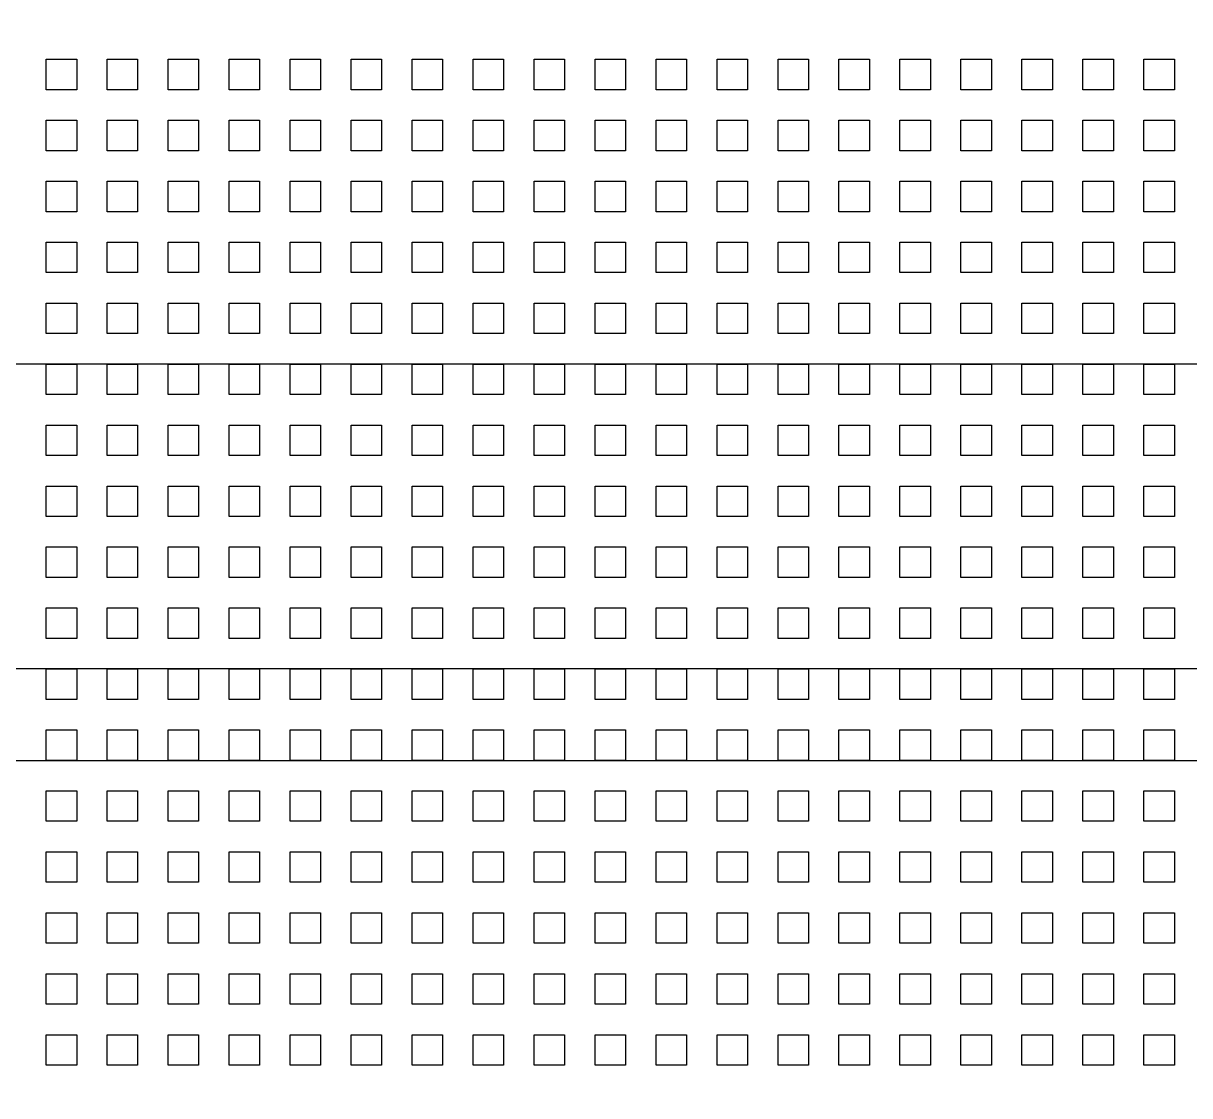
# Model space of a CAD drawing. Header units: millimetres. Extents: x 427 to 2444, y 137 to 817.
# Drawn here: x 1149.32658 to 1149.36483, y 301.52387 to 301.55905 of the extents above; entities that cross this region are included whole.
import ezdxf

# ---------------------------------------------------------------- set-up
doc = ezdxf.new("R2010")
doc.units = ezdxf.units.MM
for name, color, linetype in [('L10', 2, 'Continuous'), ('L223', 133, 'Continuous'), ('L241', 200, 'Continuous'), ('L31', 1, 'Continuous'), ('L70', 190, 'Continuous'), ('L72', 70, 'Continuous'), ('L73', 110, 'Continuous'), ('L74', 230, 'Continuous'), ('L75', 30, 'Continuous'), ('L76', 131, 'Continuous'), ('L98', 150, 'Continuous')]:
    doc.layers.add(name, color=color, linetype=linetype)

# ---------------------------------------------------------------- blocks, each defined once
blk = doc.blocks.new('HX8394_F_PAD')
at = {"layer": 'L10'}
for points in [[(-13.756002, 0.318498), (-13.756002, 0.396502), (-13.655998, 0.396502), (-13.655998, 0.318498), (-13.756002, 0.318498)], [(-13.756001, 0.231499), (-13.756001, 0.331501), (-13.655999, 0.331501), (-13.655999, 0.231499), (-13.756001, 0.231499)]]:
    blk.add_lwpolyline(points, close=True, dxfattribs=at)
at = {"layer": 'L241'}
for points in [[(-13.756, 0.3185), (-13.756, 0.3965), (-13.656, 0.3965), (-13.656, 0.3185), (-13.756, 0.3185)], [(-13.756, 0.2315), (-13.756, 0.3315), (-13.656, 0.3315), (-13.656, 0.2315), (-13.756, 0.2315)]]:
    blk.add_lwpolyline(points, close=True, dxfattribs=at)
at = {"layer": 'L70'}
for points in [[(-13.756, 0.3185), (-13.756, 0.3965), (-13.656, 0.3965), (-13.656, 0.3185), (-13.756, 0.3185)], [(-13.756, 0.2315), (-13.756, 0.3315), (-13.656, 0.3315), (-13.656, 0.2315), (-13.756, 0.2315)]]:
    blk.add_lwpolyline(points, close=True, dxfattribs=at)
at = {"layer": 'L72'}
for points in [[(-13.756, 0.3185), (-13.756, 0.3965), (-13.656, 0.3965), (-13.656, 0.3185), (-13.756, 0.3185)], [(-13.756, 0.2315), (-13.756, 0.3315), (-13.656, 0.3315), (-13.656, 0.2315), (-13.756, 0.2315)]]:
    blk.add_lwpolyline(points, close=True, dxfattribs=at)
at = {"layer": 'L73'}
for points in [[(-13.756, 0.3185), (-13.756, 0.3965), (-13.656, 0.3965), (-13.656, 0.3185), (-13.756, 0.3185)], [(-13.756, 0.2315), (-13.756, 0.3315), (-13.656, 0.3315), (-13.656, 0.2315), (-13.756, 0.2315)]]:
    blk.add_lwpolyline(points, close=True, dxfattribs=at)
at = {"layer": 'L74'}
for points in [[(-13.756, 0.3185), (-13.756, 0.3965), (-13.656, 0.3965), (-13.656, 0.3185), (-13.756, 0.3185)], [(-13.756, 0.2315), (-13.756, 0.3315), (-13.656, 0.3315), (-13.656, 0.2315), (-13.756, 0.2315)]]:
    blk.add_lwpolyline(points, close=True, dxfattribs=at)
at = {"layer": 'L75'}
for points in [[(-13.756, 0.3185), (-13.756, 0.3965), (-13.656, 0.3965), (-13.656, 0.3185), (-13.756, 0.3185)], [(-13.756, 0.2315), (-13.756, 0.3315), (-13.656, 0.3315), (-13.656, 0.2315), (-13.756, 0.2315)]]:
    blk.add_lwpolyline(points, close=True, dxfattribs=at)
at = {"layer": 'L76'}
for points in [[(-13.756, 0.3185), (-13.756, 0.3965), (-13.656, 0.3965), (-13.656, 0.3185), (-13.756, 0.3185)], [(-13.756, 0.2315), (-13.756, 0.3315), (-13.656, 0.3315), (-13.656, 0.2315), (-13.756, 0.2315)]]:
    blk.add_lwpolyline(points, close=True, dxfattribs=at)
at = {"layer": 'L98'}
for points in [[(-13.756001, 0.318499), (-13.756001, 0.396501), (-13.655999, 0.396501), (-13.655999, 0.318499), (-13.756001, 0.318499)], [(-13.756001, 0.231499), (-13.756001, 0.331501), (-13.655999, 0.331501), (-13.655999, 0.231499), (-13.756001, 0.231499)]]:
    blk.add_lwpolyline(points, close=True, dxfattribs=at)
blk = doc.blocks.new('ALK2_930UM')
at = {"layer": 'L223'}
blk.add_lwpolyline([(-0.04, -0.04), (-0.04, 0.04), (0.04, 0.04), (0.04, -0.04), (-0.04, -0.04)], close=True, dxfattribs=at)
at = {"layer": 'L241'}
blk.add_lwpolyline([(-0.04, -0.04), (-0.04, 0.04), (0.04, 0.04), (0.04, -0.04), (-0.04, -0.04)], close=True, dxfattribs=at)
blk = doc.blocks.new('ILI9881C_AA_NTBUMP_PM_875UM')
blk.add_blockref('ALK2_930UM', (-13.706, 0.2855))
blk = doc.blocks.new('JD9365Z_PAD_20170829_Y880')
at = {"layer": 'L241'}
blk.add_lwpolyline([(-13.746, 0.249), (-13.746, 0.329), (-13.666, 0.329), (-13.666, 0.249), (-13.746, 0.249)], close=True, dxfattribs=at)
blk = doc.blocks.new('AL_MARK_AUO')
at = {"layer": 'L31'}
for points in [[(0.0245, 0.109), (0.0245, 0.11), (0.0255, 0.11), (0.0255, 0.109), (0.0245, 0.109)], [(0.0265, 0.109), (0.0265, 0.11), (0.0275, 0.11), (0.0275, 0.109), (0.0265, 0.109)], [(0.0285, 0.109), (0.0285, 0.11), (0.0295, 0.11), (0.0295, 0.109), (0.0285, 0.109)], [(0.0305, 0.109), (0.0305, 0.11), (0.0315, 0.11), (0.0315, 0.109), (0.0305, 0.109)], [(0.0325, 0.109), (0.0325, 0.11), (0.0335, 0.11), (0.0335, 0.109), (0.0325, 0.109)], [(0.0345, 0.109), (0.0345, 0.11), (0.0355, 0.11), (0.0355, 0.109), (0.0345, 0.109)], [(0.0365, 0.109), (0.0365, 0.11), (0.0375, 0.11), (0.0375, 0.109), (0.0365, 0.109)], [(0.0385, 0.109), (0.0385, 0.11), (0.0395, 0.11), (0.0395, 0.109), (0.0385, 0.109)], [(0.0405, 0.109), (0.0405, 0.11), (0.0415, 0.11), (0.0415, 0.109), (0.0405, 0.109)], [(0.0425, 0.109), (0.0425, 0.11), (0.0435, 0.11), (0.0435, 0.109), (0.0425, 0.109)], [(0.0445, 0.109), (0.0445, 0.11), (0.0455, 0.11), (0.0455, 0.109), (0.0445, 0.109)], [(0.0465, 0.109), (0.0465, 0.11), (0.0475, 0.11), (0.0475, 0.109), (0.0465, 0.109)], [(0.0485, 0.109), (0.0485, 0.11), (0.0495, 0.11), (0.0495, 0.109), (0.0485, 0.109)], [(0.0505, 0.109), (0.0505, 0.11), (0.0515, 0.11), (0.0515, 0.109), (0.0505, 0.109)], [(0.0525, 0.109), (0.0525, 0.11), (0.0535, 0.11), (0.0535, 0.109), (0.0525, 0.109)], [(0.0545, 0.109), (0.0545, 0.11), (0.0555, 0.11), (0.0555, 0.109), (0.0545, 0.109)], [(0.0565, 0.109), (0.0565, 0.11), (0.0575, 0.11), (0.0575, 0.109), (0.0565, 0.109)], [(0.0585, 0.109), (0.0585, 0.11), (0.0595, 0.11), (0.0595, 0.109), (0.0585, 0.109)], [(0.0605, 0.109), (0.0605, 0.11), (0.0615, 0.11), (0.0615, 0.109), (0.0605, 0.109)], [(0.0245, 0.107), (0.0245, 0.108), (0.0255, 0.108), (0.0255, 0.107), (0.0245, 0.107)], [(0.0265, 0.107), (0.0265, 0.108), (0.0275, 0.108), (0.0275, 0.107), (0.0265, 0.107)], [(0.0285, 0.107), (0.0285, 0.108), (0.0295, 0.108), (0.0295, 0.107), (0.0285, 0.107)], [(0.0305, 0.107), (0.0305, 0.108), (0.0315, 0.108), (0.0315, 0.107), (0.0305, 0.107)], [(0.0325, 0.107), (0.0325, 0.108), (0.0335, 0.108), (0.0335, 0.107), (0.0325, 0.107)], [(0.0345, 0.107), (0.0345, 0.108), (0.0355, 0.108), (0.0355, 0.107), (0.0345, 0.107)], [(0.0365, 0.107), (0.0365, 0.108), (0.0375, 0.108), (0.0375, 0.107), (0.0365, 0.107)], [(0.0385, 0.107), (0.0385, 0.108), (0.0395, 0.108), (0.0395, 0.107), (0.0385, 0.107)], [(0.0405, 0.107), (0.0405, 0.108), (0.0415, 0.108), (0.0415, 0.107), (0.0405, 0.107)], [(0.0425, 0.107), (0.0425, 0.108), (0.0435, 0.108), (0.0435, 0.107), (0.0425, 0.107)], [(0.0445, 0.107), (0.0445, 0.108), (0.0455, 0.108), (0.0455, 0.107), (0.0445, 0.107)], [(0.0465, 0.107), (0.0465, 0.108), (0.0475, 0.108), (0.0475, 0.107), (0.0465, 0.107)], [(0.0485, 0.107), (0.0485, 0.108), (0.0495, 0.108), (0.0495, 0.107), (0.0485, 0.107)], [(0.0505, 0.107), (0.0505, 0.108), (0.0515, 0.108), (0.0515, 0.107), (0.0505, 0.107)], [(0.0525, 0.107), (0.0525, 0.108), (0.0535, 0.108), (0.0535, 0.107), (0.0525, 0.107)], [(0.0545, 0.107), (0.0545, 0.108), (0.0555, 0.108), (0.0555, 0.107), (0.0545, 0.107)], [(0.0565, 0.107), (0.0565, 0.108), (0.0575, 0.108), (0.0575, 0.107), (0.0565, 0.107)], [(0.0585, 0.107), (0.0585, 0.108), (0.0595, 0.108), (0.0595, 0.107), (0.0585, 0.107)], [(0.0605, 0.107), (0.0605, 0.108), (0.0615, 0.108), (0.0615, 0.107), (0.0605, 0.107)], [(0.0245, 0.105), (0.0245, 0.106), (0.0255, 0.106), (0.0255, 0.105), (0.0245, 0.105)], [(0.0265, 0.105), (0.0265, 0.106), (0.0275, 0.106), (0.0275, 0.105), (0.0265, 0.105)], [(0.0285, 0.105), (0.0285, 0.106), (0.0295, 0.106), (0.0295, 0.105), (0.0285, 0.105)], [(0.0305, 0.105), (0.0305, 0.106), (0.0315, 0.106), (0.0315, 0.105), (0.0305, 0.105)], [(0.0325, 0.105), (0.0325, 0.106), (0.0335, 0.106), (0.0335, 0.105), (0.0325, 0.105)], [(0.0345, 0.105), (0.0345, 0.106), (0.0355, 0.106), (0.0355, 0.105), (0.0345, 0.105)], [(0.0365, 0.105), (0.0365, 0.106), (0.0375, 0.106), (0.0375, 0.105), (0.0365, 0.105)], [(0.0385, 0.105), (0.0385, 0.106), (0.0395, 0.106), (0.0395, 0.105), (0.0385, 0.105)], [(0.0405, 0.105), (0.0405, 0.106), (0.0415, 0.106), (0.0415, 0.105), (0.0405, 0.105)], [(0.0425, 0.105), (0.0425, 0.106), (0.0435, 0.106), (0.0435, 0.105), (0.0425, 0.105)], [(0.0445, 0.105), (0.0445, 0.106), (0.0455, 0.106), (0.0455, 0.105), (0.0445, 0.105)], [(0.0465, 0.105), (0.0465, 0.106), (0.0475, 0.106), (0.0475, 0.105), (0.0465, 0.105)], [(0.0485, 0.105), (0.0485, 0.106), (0.0495, 0.106), (0.0495, 0.105), (0.0485, 0.105)], [(0.0505, 0.105), (0.0505, 0.106), (0.0515, 0.106), (0.0515, 0.105), (0.0505, 0.105)], [(0.0525, 0.105), (0.0525, 0.106), (0.0535, 0.106), (0.0535, 0.105), (0.0525, 0.105)], [(0.0545, 0.105), (0.0545, 0.106), (0.0555, 0.106), (0.0555, 0.105), (0.0545, 0.105)], [(0.0565, 0.105), (0.0565, 0.106), (0.0575, 0.106), (0.0575, 0.105), (0.0565, 0.105)], [(0.0585, 0.105), (0.0585, 0.106), (0.0595, 0.106), (0.0595, 0.105), (0.0585, 0.105)], [(0.0605, 0.105), (0.0605, 0.106), (0.0615, 0.106), (0.0615, 0.105), (0.0605, 0.105)], [(0.0245, 0.103), (0.0245, 0.104), (0.0255, 0.104), (0.0255, 0.103), (0.0245, 0.103)], [(0.0265, 0.103), (0.0265, 0.104), (0.0275, 0.104), (0.0275, 0.103), (0.0265, 0.103)], [(0.0285, 0.103), (0.0285, 0.104), (0.0295, 0.104), (0.0295, 0.103), (0.0285, 0.103)], [(0.0305, 0.103), (0.0305, 0.104), (0.0315, 0.104), (0.0315, 0.103), (0.0305, 0.103)], [(0.0325, 0.103), (0.0325, 0.104), (0.0335, 0.104), (0.0335, 0.103), (0.0325, 0.103)], [(0.0345, 0.103), (0.0345, 0.104), (0.0355, 0.104), (0.0355, 0.103), (0.0345, 0.103)], [(0.0365, 0.103), (0.0365, 0.104), (0.0375, 0.104), (0.0375, 0.103), (0.0365, 0.103)], [(0.0385, 0.103), (0.0385, 0.104), (0.0395, 0.104), (0.0395, 0.103), (0.0385, 0.103)], [(0.0405, 0.103), (0.0405, 0.104), (0.0415, 0.104), (0.0415, 0.103), (0.0405, 0.103)], [(0.0425, 0.103), (0.0425, 0.104), (0.0435, 0.104), (0.0435, 0.103), (0.0425, 0.103)], [(0.0445, 0.103), (0.0445, 0.104), (0.0455, 0.104), (0.0455, 0.103), (0.0445, 0.103)], [(0.0465, 0.103), (0.0465, 0.104), (0.0475, 0.104), (0.0475, 0.103), (0.0465, 0.103)], [(0.0485, 0.103), (0.0485, 0.104), (0.0495, 0.104), (0.0495, 0.103), (0.0485, 0.103)], [(0.0505, 0.103), (0.0505, 0.104), (0.0515, 0.104), (0.0515, 0.103), (0.0505, 0.103)], [(0.0525, 0.103), (0.0525, 0.104), (0.0535, 0.104), (0.0535, 0.103), (0.0525, 0.103)], [(0.0545, 0.103), (0.0545, 0.104), (0.0555, 0.104), (0.0555, 0.103), (0.0545, 0.103)], [(0.0565, 0.103), (0.0565, 0.104), (0.0575, 0.104), (0.0575, 0.103), (0.0565, 0.103)], [(0.0585, 0.103), (0.0585, 0.104), (0.0595, 0.104), (0.0595, 0.103), (0.0585, 0.103)], [(0.0605, 0.103), (0.0605, 0.104), (0.0615, 0.104), (0.0615, 0.103), (0.0605, 0.103)], [(0.0245, 0.101), (0.0245, 0.102), (0.0255, 0.102), (0.0255, 0.101), (0.0245, 0.101)], [(0.0265, 0.101), (0.0265, 0.102), (0.0275, 0.102), (0.0275, 0.101), (0.0265, 0.101)], [(0.0285, 0.101), (0.0285, 0.102), (0.0295, 0.102), (0.0295, 0.101), (0.0285, 0.101)], [(0.0305, 0.101), (0.0305, 0.102), (0.0315, 0.102), (0.0315, 0.101), (0.0305, 0.101)], [(0.0325, 0.101), (0.0325, 0.102), (0.0335, 0.102), (0.0335, 0.101), (0.0325, 0.101)], [(0.0345, 0.101), (0.0345, 0.102), (0.0355, 0.102), (0.0355, 0.101), (0.0345, 0.101)], [(0.0365, 0.101), (0.0365, 0.102), (0.0375, 0.102), (0.0375, 0.101), (0.0365, 0.101)], [(0.0385, 0.101), (0.0385, 0.102), (0.0395, 0.102), (0.0395, 0.101), (0.0385, 0.101)], [(0.0405, 0.101), (0.0405, 0.102), (0.0415, 0.102), (0.0415, 0.101), (0.0405, 0.101)], [(0.0425, 0.101), (0.0425, 0.102), (0.0435, 0.102), (0.0435, 0.101), (0.0425, 0.101)], [(0.0445, 0.101), (0.0445, 0.102), (0.0455, 0.102), (0.0455, 0.101), (0.0445, 0.101)], [(0.0465, 0.101), (0.0465, 0.102), (0.0475, 0.102), (0.0475, 0.101), (0.0465, 0.101)], [(0.0485, 0.101), (0.0485, 0.102), (0.0495, 0.102), (0.0495, 0.101), (0.0485, 0.101)], [(0.0505, 0.101), (0.0505, 0.102), (0.0515, 0.102), (0.0515, 0.101), (0.0505, 0.101)], [(0.0525, 0.101), (0.0525, 0.102), (0.0535, 0.102), (0.0535, 0.101), (0.0525, 0.101)], [(0.0545, 0.101), (0.0545, 0.102), (0.0555, 0.102), (0.0555, 0.101), (0.0545, 0.101)], [(0.0565, 0.101), (0.0565, 0.102), (0.0575, 0.102), (0.0575, 0.101), (0.0565, 0.101)], [(0.0585, 0.101), (0.0585, 0.102), (0.0595, 0.102), (0.0595, 0.101), (0.0585, 0.101)], [(0.0605, 0.101), (0.0605, 0.102), (0.0615, 0.102), (0.0615, 0.101), (0.0605, 0.101)], [(0.0245, 0.099), (0.0245, 0.1), (0.0255, 0.1), (0.0255, 0.099), (0.0245, 0.099)], [(0.0245, 0.099), (0.0245, 0.1), (0.0255, 0.1), (0.0255, 0.099), (0.0245, 0.099)], [(0.0265, 0.099), (0.0265, 0.1), (0.0275, 0.1), (0.0275, 0.099), (0.0265, 0.099)], [(0.0265, 0.099), (0.0265, 0.1), (0.0275, 0.1), (0.0275, 0.099), (0.0265, 0.099)], [(0.0285, 0.099), (0.0285, 0.1), (0.0295, 0.1), (0.0295, 0.099), (0.0285, 0.099)], [(0.0285, 0.099), (0.0285, 0.1), (0.0295, 0.1), (0.0295, 0.099), (0.0285, 0.099)], [(0.0305, 0.099), (0.0305, 0.1), (0.0315, 0.1), (0.0315, 0.099), (0.0305, 0.099)], [(0.0305, 0.099), (0.0305, 0.1), (0.0315, 0.1), (0.0315, 0.099), (0.0305, 0.099)], [(0.0325, 0.099), (0.0325, 0.1), (0.0335, 0.1), (0.0335, 0.099), (0.0325, 0.099)], [(0.0325, 0.099), (0.0325, 0.1), (0.0335, 0.1), (0.0335, 0.099), (0.0325, 0.099)], [(0.0345, 0.099), (0.0345, 0.1), (0.0355, 0.1), (0.0355, 0.099), (0.0345, 0.099)], [(0.0345, 0.099), (0.0345, 0.1), (0.0355, 0.1), (0.0355, 0.099), (0.0345, 0.099)], [(0.0365, 0.099), (0.0365, 0.1), (0.0375, 0.1), (0.0375, 0.099), (0.0365, 0.099)], [(0.0365, 0.099), (0.0365, 0.1), (0.0375, 0.1), (0.0375, 0.099), (0.0365, 0.099)], [(0.0385, 0.099), (0.0385, 0.1), (0.0395, 0.1), (0.0395, 0.099), (0.0385, 0.099)], [(0.0385, 0.099), (0.0385, 0.1), (0.0395, 0.1), (0.0395, 0.099), (0.0385, 0.099)], [(0.0405, 0.099), (0.0405, 0.1), (0.0415, 0.1), (0.0415, 0.099), (0.0405, 0.099)], [(0.0405, 0.099), (0.0405, 0.1), (0.0415, 0.1), (0.0415, 0.099), (0.0405, 0.099)], [(0.0425, 0.099), (0.0425, 0.1), (0.0435, 0.1), (0.0435, 0.099), (0.0425, 0.099)], [(0.0425, 0.099), (0.0425, 0.1), (0.0435, 0.1), (0.0435, 0.099), (0.0425, 0.099)], [(0.0445, 0.099), (0.0445, 0.1), (0.0455, 0.1), (0.0455, 0.099), (0.0445, 0.099)], [(0.0445, 0.099), (0.0445, 0.1), (0.0455, 0.1), (0.0455, 0.099), (0.0445, 0.099)], [(0.0465, 0.099), (0.0465, 0.1), (0.0475, 0.1), (0.0475, 0.099), (0.0465, 0.099)], [(0.0465, 0.099), (0.0465, 0.1), (0.0475, 0.1), (0.0475, 0.099), (0.0465, 0.099)], [(0.0485, 0.099), (0.0485, 0.1), (0.0495, 0.1), (0.0495, 0.099), (0.0485, 0.099)], [(0.0485, 0.099), (0.0485, 0.1), (0.0495, 0.1), (0.0495, 0.099), (0.0485, 0.099)], [(0.0505, 0.099), (0.0505, 0.1), (0.0515, 0.1), (0.0515, 0.099), (0.0505, 0.099)], [(0.0505, 0.099), (0.0505, 0.1), (0.0515, 0.1), (0.0515, 0.099), (0.0505, 0.099)], [(0.0525, 0.099), (0.0525, 0.1), (0.0535, 0.1), (0.0535, 0.099), (0.0525, 0.099)], [(0.0525, 0.099), (0.0525, 0.1), (0.0535, 0.1), (0.0535, 0.099), (0.0525, 0.099)], [(0.0545, 0.099), (0.0545, 0.1), (0.0555, 0.1), (0.0555, 0.099), (0.0545, 0.099)], [(0.0545, 0.099), (0.0545, 0.1), (0.0555, 0.1), (0.0555, 0.099), (0.0545, 0.099)], [(0.0565, 0.099), (0.0565, 0.1), (0.0575, 0.1), (0.0575, 0.099), (0.0565, 0.099)], [(0.0565, 0.099), (0.0565, 0.1), (0.0575, 0.1), (0.0575, 0.099), (0.0565, 0.099)], [(0.0585, 0.099), (0.0585, 0.1), (0.0595, 0.1), (0.0595, 0.099), (0.0585, 0.099)], [(0.0585, 0.099), (0.0585, 0.1), (0.0595, 0.1), (0.0595, 0.099), (0.0585, 0.099)], [(0.0605, 0.099), (0.0605, 0.1), (0.0615, 0.1), (0.0615, 0.099), (0.0605, 0.099)], [(0.0605, 0.099), (0.0605, 0.1), (0.0615, 0.1), (0.0615, 0.099), (0.0605, 0.099)], [(0.0245, 0.097), (0.0245, 0.098), (0.0255, 0.098), (0.0255, 0.097), (0.0245, 0.097)], [(0.0245, 0.097), (0.0245, 0.098), (0.0255, 0.098), (0.0255, 0.097), (0.0245, 0.097)], [(0.0265, 0.097), (0.0265, 0.098), (0.0275, 0.098), (0.0275, 0.097), (0.0265, 0.097)], [(0.0265, 0.097), (0.0265, 0.098), (0.0275, 0.098), (0.0275, 0.097), (0.0265, 0.097)], [(0.0285, 0.097), (0.0285, 0.098), (0.0295, 0.098), (0.0295, 0.097), (0.0285, 0.097)], [(0.0285, 0.097), (0.0285, 0.098), (0.0295, 0.098), (0.0295, 0.097), (0.0285, 0.097)], [(0.0305, 0.097), (0.0305, 0.098), (0.0315, 0.098), (0.0315, 0.097), (0.0305, 0.097)], [(0.0305, 0.097), (0.0305, 0.098), (0.0315, 0.098), (0.0315, 0.097), (0.0305, 0.097)], [(0.0325, 0.097), (0.0325, 0.098), (0.0335, 0.098), (0.0335, 0.097), (0.0325, 0.097)], [(0.0325, 0.097), (0.0325, 0.098), (0.0335, 0.098), (0.0335, 0.097), (0.0325, 0.097)], [(0.0345, 0.097), (0.0345, 0.098), (0.0355, 0.098), (0.0355, 0.097), (0.0345, 0.097)], [(0.0345, 0.097), (0.0345, 0.098), (0.0355, 0.098), (0.0355, 0.097), (0.0345, 0.097)], [(0.0365, 0.097), (0.0365, 0.098), (0.0375, 0.098), (0.0375, 0.097), (0.0365, 0.097)], [(0.0365, 0.097), (0.0365, 0.098), (0.0375, 0.098), (0.0375, 0.097), (0.0365, 0.097)], [(0.0385, 0.097), (0.0385, 0.098), (0.0395, 0.098), (0.0395, 0.097), (0.0385, 0.097)], [(0.0385, 0.097), (0.0385, 0.098), (0.0395, 0.098), (0.0395, 0.097), (0.0385, 0.097)], [(0.0405, 0.097), (0.0405, 0.098), (0.0415, 0.098), (0.0415, 0.097), (0.0405, 0.097)], [(0.0405, 0.097), (0.0405, 0.098), (0.0415, 0.098), (0.0415, 0.097), (0.0405, 0.097)], [(0.0425, 0.097), (0.0425, 0.098), (0.0435, 0.098), (0.0435, 0.097), (0.0425, 0.097)], [(0.0425, 0.097), (0.0425, 0.098), (0.0435, 0.098), (0.0435, 0.097), (0.0425, 0.097)], [(0.0445, 0.097), (0.0445, 0.098), (0.0455, 0.098), (0.0455, 0.097), (0.0445, 0.097)], [(0.0445, 0.097), (0.0445, 0.098), (0.0455, 0.098), (0.0455, 0.097), (0.0445, 0.097)], [(0.0465, 0.097), (0.0465, 0.098), (0.0475, 0.098), (0.0475, 0.097), (0.0465, 0.097)], [(0.0465, 0.097), (0.0465, 0.098), (0.0475, 0.098), (0.0475, 0.097), (0.0465, 0.097)], [(0.0485, 0.097), (0.0485, 0.098), (0.0495, 0.098), (0.0495, 0.097), (0.0485, 0.097)], [(0.0485, 0.097), (0.0485, 0.098), (0.0495, 0.098), (0.0495, 0.097), (0.0485, 0.097)], [(0.0505, 0.097), (0.0505, 0.098), (0.0515, 0.098), (0.0515, 0.097), (0.0505, 0.097)], [(0.0505, 0.097), (0.0505, 0.098), (0.0515, 0.098), (0.0515, 0.097), (0.0505, 0.097)], [(0.0525, 0.097), (0.0525, 0.098), (0.0535, 0.098), (0.0535, 0.097), (0.0525, 0.097)], [(0.0525, 0.097), (0.0525, 0.098), (0.0535, 0.098), (0.0535, 0.097), (0.0525, 0.097)], [(0.0545, 0.097), (0.0545, 0.098), (0.0555, 0.098), (0.0555, 0.097), (0.0545, 0.097)], [(0.0545, 0.097), (0.0545, 0.098), (0.0555, 0.098), (0.0555, 0.097), (0.0545, 0.097)], [(0.0565, 0.097), (0.0565, 0.098), (0.0575, 0.098), (0.0575, 0.097), (0.0565, 0.097)], [(0.0565, 0.097), (0.0565, 0.098), (0.0575, 0.098), (0.0575, 0.097), (0.0565, 0.097)], [(0.0585, 0.097), (0.0585, 0.098), (0.0595, 0.098), (0.0595, 0.097), (0.0585, 0.097)], [(0.0585, 0.097), (0.0585, 0.098), (0.0595, 0.098), (0.0595, 0.097), (0.0585, 0.097)], [(0.0605, 0.097), (0.0605, 0.098), (0.0615, 0.098), (0.0615, 0.097), (0.0605, 0.097)], [(0.0605, 0.097), (0.0605, 0.098), (0.0615, 0.098), (0.0615, 0.097), (0.0605, 0.097)], [(0.0245, 0.095), (0.0245, 0.096), (0.0255, 0.096), (0.0255, 0.095), (0.0245, 0.095)], [(0.0245, 0.095), (0.0245, 0.096), (0.0255, 0.096), (0.0255, 0.095), (0.0245, 0.095)], [(0.0265, 0.095), (0.0265, 0.096), (0.0275, 0.096), (0.0275, 0.095), (0.0265, 0.095)], [(0.0265, 0.095), (0.0265, 0.096), (0.0275, 0.096), (0.0275, 0.095), (0.0265, 0.095)], [(0.0285, 0.095), (0.0285, 0.096), (0.0295, 0.096), (0.0295, 0.095), (0.0285, 0.095)], [(0.0285, 0.095), (0.0285, 0.096), (0.0295, 0.096), (0.0295, 0.095), (0.0285, 0.095)], [(0.0305, 0.095), (0.0305, 0.096), (0.0315, 0.096), (0.0315, 0.095), (0.0305, 0.095)], [(0.0305, 0.095), (0.0305, 0.096), (0.0315, 0.096), (0.0315, 0.095), (0.0305, 0.095)], [(0.0325, 0.095), (0.0325, 0.096), (0.0335, 0.096), (0.0335, 0.095), (0.0325, 0.095)], [(0.0325, 0.095), (0.0325, 0.096), (0.0335, 0.096), (0.0335, 0.095), (0.0325, 0.095)], [(0.0345, 0.095), (0.0345, 0.096), (0.0355, 0.096), (0.0355, 0.095), (0.0345, 0.095)], [(0.0345, 0.095), (0.0345, 0.096), (0.0355, 0.096), (0.0355, 0.095), (0.0345, 0.095)], [(0.0365, 0.095), (0.0365, 0.096), (0.0375, 0.096), (0.0375, 0.095), (0.0365, 0.095)], [(0.0365, 0.095), (0.0365, 0.096), (0.0375, 0.096), (0.0375, 0.095), (0.0365, 0.095)], [(0.0385, 0.095), (0.0385, 0.096), (0.0395, 0.096), (0.0395, 0.095), (0.0385, 0.095)], [(0.0385, 0.095), (0.0385, 0.096), (0.0395, 0.096), (0.0395, 0.095), (0.0385, 0.095)], [(0.0405, 0.095), (0.0405, 0.096), (0.0415, 0.096), (0.0415, 0.095), (0.0405, 0.095)], [(0.0405, 0.095), (0.0405, 0.096), (0.0415, 0.096), (0.0415, 0.095), (0.0405, 0.095)], [(0.0425, 0.095), (0.0425, 0.096), (0.0435, 0.096), (0.0435, 0.095), (0.0425, 0.095)], [(0.0425, 0.095), (0.0425, 0.096), (0.0435, 0.096), (0.0435, 0.095), (0.0425, 0.095)], [(0.0445, 0.095), (0.0445, 0.096), (0.0455, 0.096), (0.0455, 0.095), (0.0445, 0.095)], [(0.0445, 0.095), (0.0445, 0.096), (0.0455, 0.096), (0.0455, 0.095), (0.0445, 0.095)], [(0.0465, 0.095), (0.0465, 0.096), (0.0475, 0.096), (0.0475, 0.095), (0.0465, 0.095)], [(0.0465, 0.095), (0.0465, 0.096), (0.0475, 0.096), (0.0475, 0.095), (0.0465, 0.095)], [(0.0485, 0.095), (0.0485, 0.096), (0.0495, 0.096), (0.0495, 0.095), (0.0485, 0.095)], [(0.0485, 0.095), (0.0485, 0.096), (0.0495, 0.096), (0.0495, 0.095), (0.0485, 0.095)], [(0.0505, 0.095), (0.0505, 0.096), (0.0515, 0.096), (0.0515, 0.095), (0.0505, 0.095)], [(0.0505, 0.095), (0.0505, 0.096), (0.0515, 0.096), (0.0515, 0.095), (0.0505, 0.095)], [(0.0525, 0.095), (0.0525, 0.096), (0.0535, 0.096), (0.0535, 0.095), (0.0525, 0.095)], [(0.0525, 0.095), (0.0525, 0.096), (0.0535, 0.096), (0.0535, 0.095), (0.0525, 0.095)], [(0.0545, 0.095), (0.0545, 0.096), (0.0555, 0.096), (0.0555, 0.095), (0.0545, 0.095)], [(0.0545, 0.095), (0.0545, 0.096), (0.0555, 0.096), (0.0555, 0.095), (0.0545, 0.095)], [(0.0565, 0.095), (0.0565, 0.096), (0.0575, 0.096), (0.0575, 0.095), (0.0565, 0.095)], [(0.0565, 0.095), (0.0565, 0.096), (0.0575, 0.096), (0.0575, 0.095), (0.0565, 0.095)], [(0.0585, 0.095), (0.0585, 0.096), (0.0595, 0.096), (0.0595, 0.095), (0.0585, 0.095)], [(0.0585, 0.095), (0.0585, 0.096), (0.0595, 0.096), (0.0595, 0.095), (0.0585, 0.095)], [(0.0605, 0.095), (0.0605, 0.096), (0.0615, 0.096), (0.0615, 0.095), (0.0605, 0.095)], [(0.0605, 0.095), (0.0605, 0.096), (0.0615, 0.096), (0.0615, 0.095), (0.0605, 0.095)], [(0.0245, 0.093), (0.0245, 0.094), (0.0255, 0.094), (0.0255, 0.093), (0.0245, 0.093)], [(0.0245, 0.093), (0.0245, 0.094), (0.0255, 0.094), (0.0255, 0.093), (0.0245, 0.093)], [(0.0265, 0.093), (0.0265, 0.094), (0.0275, 0.094), (0.0275, 0.093), (0.0265, 0.093)], [(0.0265, 0.093), (0.0265, 0.094), (0.0275, 0.094), (0.0275, 0.093), (0.0265, 0.093)], [(0.0285, 0.093), (0.0285, 0.094), (0.0295, 0.094), (0.0295, 0.093), (0.0285, 0.093)], [(0.0285, 0.093), (0.0285, 0.094), (0.0295, 0.094), (0.0295, 0.093), (0.0285, 0.093)], [(0.0305, 0.093), (0.0305, 0.094), (0.0315, 0.094), (0.0315, 0.093), (0.0305, 0.093)], [(0.0305, 0.093), (0.0305, 0.094), (0.0315, 0.094), (0.0315, 0.093), (0.0305, 0.093)], [(0.0325, 0.093), (0.0325, 0.094), (0.0335, 0.094), (0.0335, 0.093), (0.0325, 0.093)], [(0.0325, 0.093), (0.0325, 0.094), (0.0335, 0.094), (0.0335, 0.093), (0.0325, 0.093)], [(0.0345, 0.093), (0.0345, 0.094), (0.0355, 0.094), (0.0355, 0.093), (0.0345, 0.093)], [(0.0345, 0.093), (0.0345, 0.094), (0.0355, 0.094), (0.0355, 0.093), (0.0345, 0.093)], [(0.0365, 0.093), (0.0365, 0.094), (0.0375, 0.094), (0.0375, 0.093), (0.0365, 0.093)], [(0.0365, 0.093), (0.0365, 0.094), (0.0375, 0.094), (0.0375, 0.093), (0.0365, 0.093)], [(0.0385, 0.093), (0.0385, 0.094), (0.0395, 0.094), (0.0395, 0.093), (0.0385, 0.093)], [(0.0385, 0.093), (0.0385, 0.094), (0.0395, 0.094), (0.0395, 0.093), (0.0385, 0.093)], [(0.0405, 0.093), (0.0405, 0.094), (0.0415, 0.094), (0.0415, 0.093), (0.0405, 0.093)], [(0.0405, 0.093), (0.0405, 0.094), (0.0415, 0.094), (0.0415, 0.093), (0.0405, 0.093)], [(0.0425, 0.093), (0.0425, 0.094), (0.0435, 0.094), (0.0435, 0.093), (0.0425, 0.093)], [(0.0425, 0.093), (0.0425, 0.094), (0.0435, 0.094), (0.0435, 0.093), (0.0425, 0.093)], [(0.0445, 0.093), (0.0445, 0.094), (0.0455, 0.094), (0.0455, 0.093), (0.0445, 0.093)], [(0.0445, 0.093), (0.0445, 0.094), (0.0455, 0.094), (0.0455, 0.093), (0.0445, 0.093)], [(0.0465, 0.093), (0.0465, 0.094), (0.0475, 0.094), (0.0475, 0.093), (0.0465, 0.093)], [(0.0465, 0.093), (0.0465, 0.094), (0.0475, 0.094), (0.0475, 0.093), (0.0465, 0.093)], [(0.0485, 0.093), (0.0485, 0.094), (0.0495, 0.094), (0.0495, 0.093), (0.0485, 0.093)], [(0.0485, 0.093), (0.0485, 0.094), (0.0495, 0.094), (0.0495, 0.093), (0.0485, 0.093)], [(0.0505, 0.093), (0.0505, 0.094), (0.0515, 0.094), (0.0515, 0.093), (0.0505, 0.093)], [(0.0505, 0.093), (0.0505, 0.094), (0.0515, 0.094), (0.0515, 0.093), (0.0505, 0.093)], [(0.0525, 0.093), (0.0525, 0.094), (0.0535, 0.094), (0.0535, 0.093), (0.0525, 0.093)], [(0.0525, 0.093), (0.0525, 0.094), (0.0535, 0.094), (0.0535, 0.093), (0.0525, 0.093)], [(0.0545, 0.093), (0.0545, 0.094), (0.0555, 0.094), (0.0555, 0.093), (0.0545, 0.093)], [(0.0545, 0.093), (0.0545, 0.094), (0.0555, 0.094), (0.0555, 0.093), (0.0545, 0.093)], [(0.0565, 0.093), (0.0565, 0.094), (0.0575, 0.094), (0.0575, 0.093), (0.0565, 0.093)], [(0.0565, 0.093), (0.0565, 0.094), (0.0575, 0.094), (0.0575, 0.093), (0.0565, 0.093)], [(0.0585, 0.093), (0.0585, 0.094), (0.0595, 0.094), (0.0595, 0.093), (0.0585, 0.093)], [(0.0585, 0.093), (0.0585, 0.094), (0.0595, 0.094), (0.0595, 0.093), (0.0585, 0.093)], [(0.0605, 0.093), (0.0605, 0.094), (0.0615, 0.094), (0.0615, 0.093), (0.0605, 0.093)], [(0.0605, 0.093), (0.0605, 0.094), (0.0615, 0.094), (0.0615, 0.093), (0.0605, 0.093)], [(0.0245, 0.091), (0.0245, 0.092), (0.0255, 0.092), (0.0255, 0.091), (0.0245, 0.091)], [(0.0245, 0.091), (0.0245, 0.092), (0.0255, 0.092), (0.0255, 0.091), (0.0245, 0.091)], [(0.0265, 0.091), (0.0265, 0.092), (0.0275, 0.092), (0.0275, 0.091), (0.0265, 0.091)], [(0.0265, 0.091), (0.0265, 0.092), (0.0275, 0.092), (0.0275, 0.091), (0.0265, 0.091)], [(0.0285, 0.091), (0.0285, 0.092), (0.0295, 0.092), (0.0295, 0.091), (0.0285, 0.091)], [(0.0285, 0.091), (0.0285, 0.092), (0.0295, 0.092), (0.0295, 0.091), (0.0285, 0.091)], [(0.0305, 0.091), (0.0305, 0.092), (0.0315, 0.092), (0.0315, 0.091), (0.0305, 0.091)], [(0.0305, 0.091), (0.0305, 0.092), (0.0315, 0.092), (0.0315, 0.091), (0.0305, 0.091)], [(0.0325, 0.091), (0.0325, 0.092), (0.0335, 0.092), (0.0335, 0.091), (0.0325, 0.091)], [(0.0325, 0.091), (0.0325, 0.092), (0.0335, 0.092), (0.0335, 0.091), (0.0325, 0.091)], [(0.0345, 0.091), (0.0345, 0.092), (0.0355, 0.092), (0.0355, 0.091), (0.0345, 0.091)], [(0.0345, 0.091), (0.0345, 0.092), (0.0355, 0.092), (0.0355, 0.091), (0.0345, 0.091)], [(0.0365, 0.091), (0.0365, 0.092), (0.0375, 0.092), (0.0375, 0.091), (0.0365, 0.091)], [(0.0365, 0.091), (0.0365, 0.092), (0.0375, 0.092), (0.0375, 0.091), (0.0365, 0.091)], [(0.0385, 0.091), (0.0385, 0.092), (0.0395, 0.092), (0.0395, 0.091), (0.0385, 0.091)], [(0.0385, 0.091), (0.0385, 0.092), (0.0395, 0.092), (0.0395, 0.091), (0.0385, 0.091)], [(0.0405, 0.091), (0.0405, 0.092), (0.0415, 0.092), (0.0415, 0.091), (0.0405, 0.091)], [(0.0405, 0.091), (0.0405, 0.092), (0.0415, 0.092), (0.0415, 0.091), (0.0405, 0.091)], [(0.0425, 0.091), (0.0425, 0.092), (0.0435, 0.092), (0.0435, 0.091), (0.0425, 0.091)], [(0.0425, 0.091), (0.0425, 0.092), (0.0435, 0.092), (0.0435, 0.091), (0.0425, 0.091)], [(0.0445, 0.091), (0.0445, 0.092), (0.0455, 0.092), (0.0455, 0.091), (0.0445, 0.091)], [(0.0445, 0.091), (0.0445, 0.092), (0.0455, 0.092), (0.0455, 0.091), (0.0445, 0.091)], [(0.0465, 0.091), (0.0465, 0.092), (0.0475, 0.092), (0.0475, 0.091), (0.0465, 0.091)], [(0.0465, 0.091), (0.0465, 0.092), (0.0475, 0.092), (0.0475, 0.091), (0.0465, 0.091)], [(0.0485, 0.091), (0.0485, 0.092), (0.0495, 0.092), (0.0495, 0.091), (0.0485, 0.091)], [(0.0485, 0.091), (0.0485, 0.092), (0.0495, 0.092), (0.0495, 0.091), (0.0485, 0.091)], [(0.0505, 0.091), (0.0505, 0.092), (0.0515, 0.092), (0.0515, 0.091), (0.0505, 0.091)], [(0.0505, 0.091), (0.0505, 0.092), (0.0515, 0.092), (0.0515, 0.091), (0.0505, 0.091)], [(0.0525, 0.091), (0.0525, 0.092), (0.0535, 0.092), (0.0535, 0.091), (0.0525, 0.091)], [(0.0525, 0.091), (0.0525, 0.092), (0.0535, 0.092), (0.0535, 0.091), (0.0525, 0.091)], [(0.0545, 0.091), (0.0545, 0.092), (0.0555, 0.092), (0.0555, 0.091), (0.0545, 0.091)], [(0.0545, 0.091), (0.0545, 0.092), (0.0555, 0.092), (0.0555, 0.091), (0.0545, 0.091)], [(0.0565, 0.091), (0.0565, 0.092), (0.0575, 0.092), (0.0575, 0.091), (0.0565, 0.091)], [(0.0565, 0.091), (0.0565, 0.092), (0.0575, 0.092), (0.0575, 0.091), (0.0565, 0.091)], [(0.0585, 0.091), (0.0585, 0.092), (0.0595, 0.092), (0.0595, 0.091), (0.0585, 0.091)], [(0.0585, 0.091), (0.0585, 0.092), (0.0595, 0.092), (0.0595, 0.091), (0.0585, 0.091)], [(0.0605, 0.091), (0.0605, 0.092), (0.0615, 0.092), (0.0615, 0.091), (0.0605, 0.091)], [(0.0605, 0.091), (0.0605, 0.092), (0.0615, 0.092), (0.0615, 0.091), (0.0605, 0.091)], [(0.0245, 0.089), (0.0245, 0.09), (0.0255, 0.09), (0.0255, 0.089), (0.0245, 0.089)], [(0.0245, 0.089), (0.0245, 0.09), (0.0255, 0.09), (0.0255, 0.089), (0.0245, 0.089)], [(0.0265, 0.089), (0.0265, 0.09), (0.0275, 0.09), (0.0275, 0.089), (0.0265, 0.089)], [(0.0265, 0.089), (0.0265, 0.09), (0.0275, 0.09), (0.0275, 0.089), (0.0265, 0.089)], [(0.0285, 0.089), (0.0285, 0.09), (0.0295, 0.09), (0.0295, 0.089), (0.0285, 0.089)], [(0.0285, 0.089), (0.0285, 0.09), (0.0295, 0.09), (0.0295, 0.089), (0.0285, 0.089)], [(0.0305, 0.089), (0.0305, 0.09), (0.0315, 0.09), (0.0315, 0.089), (0.0305, 0.089)], [(0.0305, 0.089), (0.0305, 0.09), (0.0315, 0.09), (0.0315, 0.089), (0.0305, 0.089)], [(0.0325, 0.089), (0.0325, 0.09), (0.0335, 0.09), (0.0335, 0.089), (0.0325, 0.089)], [(0.0325, 0.089), (0.0325, 0.09), (0.0335, 0.09), (0.0335, 0.089), (0.0325, 0.089)], [(0.0345, 0.089), (0.0345, 0.09), (0.0355, 0.09), (0.0355, 0.089), (0.0345, 0.089)], [(0.0345, 0.089), (0.0345, 0.09), (0.0355, 0.09), (0.0355, 0.089), (0.0345, 0.089)], [(0.0365, 0.089), (0.0365, 0.09), (0.0375, 0.09), (0.0375, 0.089), (0.0365, 0.089)], [(0.0365, 0.089), (0.0365, 0.09), (0.0375, 0.09), (0.0375, 0.089), (0.0365, 0.089)], [(0.0385, 0.089), (0.0385, 0.09), (0.0395, 0.09), (0.0395, 0.089), (0.0385, 0.089)], [(0.0385, 0.089), (0.0385, 0.09), (0.0395, 0.09), (0.0395, 0.089), (0.0385, 0.089)], [(0.0405, 0.089), (0.0405, 0.09), (0.0415, 0.09), (0.0415, 0.089), (0.0405, 0.089)], [(0.0405, 0.089), (0.0405, 0.09), (0.0415, 0.09), (0.0415, 0.089), (0.0405, 0.089)], [(0.0425, 0.089), (0.0425, 0.09), (0.0435, 0.09), (0.0435, 0.089), (0.0425, 0.089)], [(0.0425, 0.089), (0.0425, 0.09), (0.0435, 0.09), (0.0435, 0.089), (0.0425, 0.089)], [(0.0445, 0.089), (0.0445, 0.09), (0.0455, 0.09), (0.0455, 0.089), (0.0445, 0.089)], [(0.0445, 0.089), (0.0445, 0.09), (0.0455, 0.09), (0.0455, 0.089), (0.0445, 0.089)], [(0.0465, 0.089), (0.0465, 0.09), (0.0475, 0.09), (0.0475, 0.089), (0.0465, 0.089)], [(0.0465, 0.089), (0.0465, 0.09), (0.0475, 0.09), (0.0475, 0.089), (0.0465, 0.089)], [(0.0485, 0.089), (0.0485, 0.09), (0.0495, 0.09), (0.0495, 0.089), (0.0485, 0.089)], [(0.0485, 0.089), (0.0485, 0.09), (0.0495, 0.09), (0.0495, 0.089), (0.0485, 0.089)], [(0.0505, 0.089), (0.0505, 0.09), (0.0515, 0.09), (0.0515, 0.089), (0.0505, 0.089)], [(0.0505, 0.089), (0.0505, 0.09), (0.0515, 0.09), (0.0515, 0.089), (0.0505, 0.089)], [(0.0525, 0.089), (0.0525, 0.09), (0.0535, 0.09), (0.0535, 0.089), (0.0525, 0.089)], [(0.0525, 0.089), (0.0525, 0.09), (0.0535, 0.09), (0.0535, 0.089), (0.0525, 0.089)], [(0.0545, 0.089), (0.0545, 0.09), (0.0555, 0.09), (0.0555, 0.089), (0.0545, 0.089)], [(0.0545, 0.089), (0.0545, 0.09), (0.0555, 0.09), (0.0555, 0.089), (0.0545, 0.089)], [(0.0565, 0.089), (0.0565, 0.09), (0.0575, 0.09), (0.0575, 0.089), (0.0565, 0.089)], [(0.0565, 0.089), (0.0565, 0.09), (0.0575, 0.09), (0.0575, 0.089), (0.0565, 0.089)], [(0.0585, 0.089), (0.0585, 0.09), (0.0595, 0.09), (0.0595, 0.089), (0.0585, 0.089)], [(0.0585, 0.089), (0.0585, 0.09), (0.0595, 0.09), (0.0595, 0.089), (0.0585, 0.089)], [(0.0605, 0.089), (0.0605, 0.09), (0.0615, 0.09), (0.0615, 0.089), (0.0605, 0.089)], [(0.0605, 0.089), (0.0605, 0.09), (0.0615, 0.09), (0.0615, 0.089), (0.0605, 0.089)], [(0.0245, 0.087), (0.0245, 0.088), (0.0255, 0.088), (0.0255, 0.087), (0.0245, 0.087)], [(0.0245, 0.087), (0.0245, 0.088), (0.0255, 0.088), (0.0255, 0.087), (0.0245, 0.087)], [(0.0265, 0.087), (0.0265, 0.088), (0.0275, 0.088), (0.0275, 0.087), (0.0265, 0.087)], [(0.0265, 0.087), (0.0265, 0.088), (0.0275, 0.088), (0.0275, 0.087), (0.0265, 0.087)], [(0.0285, 0.087), (0.0285, 0.088), (0.0295, 0.088), (0.0295, 0.087), (0.0285, 0.087)], [(0.0285, 0.087), (0.0285, 0.088), (0.0295, 0.088), (0.0295, 0.087), (0.0285, 0.087)], [(0.0305, 0.087), (0.0305, 0.088), (0.0315, 0.088), (0.0315, 0.087), (0.0305, 0.087)], [(0.0305, 0.087), (0.0305, 0.088), (0.0315, 0.088), (0.0315, 0.087), (0.0305, 0.087)], [(0.0325, 0.087), (0.0325, 0.088), (0.0335, 0.088), (0.0335, 0.087), (0.0325, 0.087)], [(0.0325, 0.087), (0.0325, 0.088), (0.0335, 0.088), (0.0335, 0.087), (0.0325, 0.087)], [(0.0345, 0.087), (0.0345, 0.088), (0.0355, 0.088), (0.0355, 0.087), (0.0345, 0.087)], [(0.0345, 0.087), (0.0345, 0.088), (0.0355, 0.088), (0.0355, 0.087), (0.0345, 0.087)], [(0.0365, 0.087), (0.0365, 0.088), (0.0375, 0.088), (0.0375, 0.087), (0.0365, 0.087)], [(0.0365, 0.087), (0.0365, 0.088), (0.0375, 0.088), (0.0375, 0.087), (0.0365, 0.087)], [(0.0385, 0.087), (0.0385, 0.088), (0.0395, 0.088), (0.0395, 0.087), (0.0385, 0.087)], [(0.0385, 0.087), (0.0385, 0.088), (0.0395, 0.088), (0.0395, 0.087), (0.0385, 0.087)], [(0.0405, 0.087), (0.0405, 0.088), (0.0415, 0.088), (0.0415, 0.087), (0.0405, 0.087)], [(0.0405, 0.087), (0.0405, 0.088), (0.0415, 0.088), (0.0415, 0.087), (0.0405, 0.087)], [(0.0425, 0.087), (0.0425, 0.088), (0.0435, 0.088), (0.0435, 0.087), (0.0425, 0.087)], [(0.0425, 0.087), (0.0425, 0.088), (0.0435, 0.088), (0.0435, 0.087), (0.0425, 0.087)], [(0.0445, 0.087), (0.0445, 0.088), (0.0455, 0.088), (0.0455, 0.087), (0.0445, 0.087)], [(0.0445, 0.087), (0.0445, 0.088), (0.0455, 0.088), (0.0455, 0.087), (0.0445, 0.087)], [(0.0465, 0.087), (0.0465, 0.088), (0.0475, 0.088), (0.0475, 0.087), (0.0465, 0.087)], [(0.0465, 0.087), (0.0465, 0.088), (0.0475, 0.088), (0.0475, 0.087), (0.0465, 0.087)], [(0.0485, 0.087), (0.0485, 0.088), (0.0495, 0.088), (0.0495, 0.087), (0.0485, 0.087)], [(0.0485, 0.087), (0.0485, 0.088), (0.0495, 0.088), (0.0495, 0.087), (0.0485, 0.087)], [(0.0505, 0.087), (0.0505, 0.088), (0.0515, 0.088), (0.0515, 0.087), (0.0505, 0.087)], [(0.0505, 0.087), (0.0505, 0.088), (0.0515, 0.088), (0.0515, 0.087), (0.0505, 0.087)], [(0.0525, 0.087), (0.0525, 0.088), (0.0535, 0.088), (0.0535, 0.087), (0.0525, 0.087)], [(0.0525, 0.087), (0.0525, 0.088), (0.0535, 0.088), (0.0535, 0.087), (0.0525, 0.087)], [(0.0545, 0.087), (0.0545, 0.088), (0.0555, 0.088), (0.0555, 0.087), (0.0545, 0.087)], [(0.0545, 0.087), (0.0545, 0.088), (0.0555, 0.088), (0.0555, 0.087), (0.0545, 0.087)], [(0.0565, 0.087), (0.0565, 0.088), (0.0575, 0.088), (0.0575, 0.087), (0.0565, 0.087)], [(0.0565, 0.087), (0.0565, 0.088), (0.0575, 0.088), (0.0575, 0.087), (0.0565, 0.087)], [(0.0585, 0.087), (0.0585, 0.088), (0.0595, 0.088), (0.0595, 0.087), (0.0585, 0.087)], [(0.0585, 0.087), (0.0585, 0.088), (0.0595, 0.088), (0.0595, 0.087), (0.0585, 0.087)], [(0.0605, 0.087), (0.0605, 0.088), (0.0615, 0.088), (0.0615, 0.087), (0.0605, 0.087)], [(0.0605, 0.087), (0.0605, 0.088), (0.0615, 0.088), (0.0615, 0.087), (0.0605, 0.087)], [(0.0245, 0.085), (0.0245, 0.086), (0.0255, 0.086), (0.0255, 0.085), (0.0245, 0.085)], [(0.0265, 0.085), (0.0265, 0.086), (0.0275, 0.086), (0.0275, 0.085), (0.0265, 0.085)], [(0.0285, 0.085), (0.0285, 0.086), (0.0295, 0.086), (0.0295, 0.085), (0.0285, 0.085)], [(0.0305, 0.085), (0.0305, 0.086), (0.0315, 0.086), (0.0315, 0.085), (0.0305, 0.085)], [(0.0325, 0.085), (0.0325, 0.086), (0.0335, 0.086), (0.0335, 0.085), (0.0325, 0.085)], [(0.0345, 0.085), (0.0345, 0.086), (0.0355, 0.086), (0.0355, 0.085), (0.0345, 0.085)], [(0.0365, 0.085), (0.0365, 0.086), (0.0375, 0.086), (0.0375, 0.085), (0.0365, 0.085)], [(0.0385, 0.085), (0.0385, 0.086), (0.0395, 0.086), (0.0395, 0.085), (0.0385, 0.085)], [(0.0405, 0.085), (0.0405, 0.086), (0.0415, 0.086), (0.0415, 0.085), (0.0405, 0.085)], [(0.0425, 0.085), (0.0425, 0.086), (0.0435, 0.086), (0.0435, 0.085), (0.0425, 0.085)], [(0.0445, 0.085), (0.0445, 0.086), (0.0455, 0.086), (0.0455, 0.085), (0.0445, 0.085)], [(0.0465, 0.085), (0.0465, 0.086), (0.0475, 0.086), (0.0475, 0.085), (0.0465, 0.085)], [(0.0485, 0.085), (0.0485, 0.086), (0.0495, 0.086), (0.0495, 0.085), (0.0485, 0.085)], [(0.0505, 0.085), (0.0505, 0.086), (0.0515, 0.086), (0.0515, 0.085), (0.0505, 0.085)], [(0.0525, 0.085), (0.0525, 0.086), (0.0535, 0.086), (0.0535, 0.085), (0.0525, 0.085)], [(0.0545, 0.085), (0.0545, 0.086), (0.0555, 0.086), (0.0555, 0.085), (0.0545, 0.085)], [(0.0565, 0.085), (0.0565, 0.086), (0.0575, 0.086), (0.0575, 0.085), (0.0565, 0.085)], [(0.0585, 0.085), (0.0585, 0.086), (0.0595, 0.086), (0.0595, 0.085), (0.0585, 0.085)], [(0.0605, 0.085), (0.0605, 0.086), (0.0615, 0.086), (0.0615, 0.085), (0.0605, 0.085)], [(0.0245, 0.083), (0.0245, 0.084), (0.0255, 0.084), (0.0255, 0.083), (0.0245, 0.083)], [(0.0265, 0.083), (0.0265, 0.084), (0.0275, 0.084), (0.0275, 0.083), (0.0265, 0.083)], [(0.0285, 0.083), (0.0285, 0.084), (0.0295, 0.084), (0.0295, 0.083), (0.0285, 0.083)], [(0.0305, 0.083), (0.0305, 0.084), (0.0315, 0.084), (0.0315, 0.083), (0.0305, 0.083)], [(0.0325, 0.083), (0.0325, 0.084), (0.0335, 0.084), (0.0335, 0.083), (0.0325, 0.083)], [(0.0345, 0.083), (0.0345, 0.084), (0.0355, 0.084), (0.0355, 0.083), (0.0345, 0.083)], [(0.0365, 0.083), (0.0365, 0.084), (0.0375, 0.084), (0.0375, 0.083), (0.0365, 0.083)], [(0.0385, 0.083), (0.0385, 0.084), (0.0395, 0.084), (0.0395, 0.083), (0.0385, 0.083)], [(0.0405, 0.083), (0.0405, 0.084), (0.0415, 0.084), (0.0415, 0.083), (0.0405, 0.083)], [(0.0425, 0.083), (0.0425, 0.084), (0.0435, 0.084), (0.0435, 0.083), (0.0425, 0.083)], [(0.0445, 0.083), (0.0445, 0.084), (0.0455, 0.084), (0.0455, 0.083), (0.0445, 0.083)], [(0.0465, 0.083), (0.0465, 0.084), (0.0475, 0.084), (0.0475, 0.083), (0.0465, 0.083)], [(0.0485, 0.083), (0.0485, 0.084), (0.0495, 0.084), (0.0495, 0.083), (0.0485, 0.083)], [(0.0505, 0.083), (0.0505, 0.084), (0.0515, 0.084), (0.0515, 0.083), (0.0505, 0.083)], [(0.0525, 0.083), (0.0525, 0.084), (0.0535, 0.084), (0.0535, 0.083), (0.0525, 0.083)], [(0.0545, 0.083), (0.0545, 0.084), (0.0555, 0.084), (0.0555, 0.083), (0.0545, 0.083)], [(0.0565, 0.083), (0.0565, 0.084), (0.0575, 0.084), (0.0575, 0.083), (0.0565, 0.083)], [(0.0585, 0.083), (0.0585, 0.084), (0.0595, 0.084), (0.0595, 0.083), (0.0585, 0.083)], [(0.0605, 0.083), (0.0605, 0.084), (0.0615, 0.084), (0.0615, 0.083), (0.0605, 0.083)], [(0.0245, 0.081), (0.0245, 0.082), (0.0255, 0.082), (0.0255, 0.081), (0.0245, 0.081)], [(0.0265, 0.081), (0.0265, 0.082), (0.0275, 0.082), (0.0275, 0.081), (0.0265, 0.081)], [(0.0285, 0.081), (0.0285, 0.082), (0.0295, 0.082), (0.0295, 0.081), (0.0285, 0.081)], [(0.0305, 0.081), (0.0305, 0.082), (0.0315, 0.082), (0.0315, 0.081), (0.0305, 0.081)], [(0.0325, 0.081), (0.0325, 0.082), (0.0335, 0.082), (0.0335, 0.081), (0.0325, 0.081)], [(0.0345, 0.081), (0.0345, 0.082), (0.0355, 0.082), (0.0355, 0.081), (0.0345, 0.081)], [(0.0365, 0.081), (0.0365, 0.082), (0.0375, 0.082), (0.0375, 0.081), (0.0365, 0.081)], [(0.0385, 0.081), (0.0385, 0.082), (0.0395, 0.082), (0.0395, 0.081), (0.0385, 0.081)], [(0.0405, 0.081), (0.0405, 0.082), (0.0415, 0.082), (0.0415, 0.081), (0.0405, 0.081)], [(0.0425, 0.081), (0.0425, 0.082), (0.0435, 0.082), (0.0435, 0.081), (0.0425, 0.081)], [(0.0445, 0.081), (0.0445, 0.082), (0.0455, 0.082), (0.0455, 0.081), (0.0445, 0.081)], [(0.0465, 0.081), (0.0465, 0.082), (0.0475, 0.082), (0.0475, 0.081), (0.0465, 0.081)], [(0.0485, 0.081), (0.0485, 0.082), (0.0495, 0.082), (0.0495, 0.081), (0.0485, 0.081)], [(0.0505, 0.081), (0.0505, 0.082), (0.0515, 0.082), (0.0515, 0.081), (0.0505, 0.081)], [(0.0525, 0.081), (0.0525, 0.082), (0.0535, 0.082), (0.0535, 0.081), (0.0525, 0.081)], [(0.0545, 0.081), (0.0545, 0.082), (0.0555, 0.082), (0.0555, 0.081), (0.0545, 0.081)], [(0.0565, 0.081), (0.0565, 0.082), (0.0575, 0.082), (0.0575, 0.081), (0.0565, 0.081)], [(0.0585, 0.081), (0.0585, 0.082), (0.0595, 0.082), (0.0595, 0.081), (0.0585, 0.081)], [(0.0605, 0.081), (0.0605, 0.082), (0.0615, 0.082), (0.0615, 0.081), (0.0605, 0.081)], [(0.0245, 0.079), (0.0245, 0.08), (0.0255, 0.08), (0.0255, 0.079), (0.0245, 0.079)], [(0.0265, 0.079), (0.0265, 0.08), (0.0275, 0.08), (0.0275, 0.079), (0.0265, 0.079)], [(0.0285, 0.079), (0.0285, 0.08), (0.0295, 0.08), (0.0295, 0.079), (0.0285, 0.079)], [(0.0305, 0.079), (0.0305, 0.08), (0.0315, 0.08), (0.0315, 0.079), (0.0305, 0.079)], [(0.0325, 0.079), (0.0325, 0.08), (0.0335, 0.08), (0.0335, 0.079), (0.0325, 0.079)], [(0.0345, 0.079), (0.0345, 0.08), (0.0355, 0.08), (0.0355, 0.079), (0.0345, 0.079)], [(0.0365, 0.079), (0.0365, 0.08), (0.0375, 0.08), (0.0375, 0.079), (0.0365, 0.079)], [(0.0385, 0.079), (0.0385, 0.08), (0.0395, 0.08), (0.0395, 0.079), (0.0385, 0.079)], [(0.0405, 0.079), (0.0405, 0.08), (0.0415, 0.08), (0.0415, 0.079), (0.0405, 0.079)], [(0.0425, 0.079), (0.0425, 0.08), (0.0435, 0.08), (0.0435, 0.079), (0.0425, 0.079)], [(0.0445, 0.079), (0.0445, 0.08), (0.0455, 0.08), (0.0455, 0.079), (0.0445, 0.079)], [(0.0465, 0.079), (0.0465, 0.08), (0.0475, 0.08), (0.0475, 0.079), (0.0465, 0.079)], [(0.0485, 0.079), (0.0485, 0.08), (0.0495, 0.08), (0.0495, 0.079), (0.0485, 0.079)], [(0.0505, 0.079), (0.0505, 0.08), (0.0515, 0.08), (0.0515, 0.079), (0.0505, 0.079)], [(0.0525, 0.079), (0.0525, 0.08), (0.0535, 0.08), (0.0535, 0.079), (0.0525, 0.079)], [(0.0545, 0.079), (0.0545, 0.08), (0.0555, 0.08), (0.0555, 0.079), (0.0545, 0.079)], [(0.0565, 0.079), (0.0565, 0.08), (0.0575, 0.08), (0.0575, 0.079), (0.0565, 0.079)], [(0.0585, 0.079), (0.0585, 0.08), (0.0595, 0.08), (0.0595, 0.079), (0.0585, 0.079)], [(0.0605, 0.079), (0.0605, 0.08), (0.0615, 0.08), (0.0615, 0.079), (0.0605, 0.079)], [(0.0245, 0.077), (0.0245, 0.078), (0.0255, 0.078), (0.0255, 0.077), (0.0245, 0.077)], [(0.0265, 0.077), (0.0265, 0.078), (0.0275, 0.078), (0.0275, 0.077), (0.0265, 0.077)], [(0.0285, 0.077), (0.0285, 0.078), (0.0295, 0.078), (0.0295, 0.077), (0.0285, 0.077)], [(0.0305, 0.077), (0.0305, 0.078), (0.0315, 0.078), (0.0315, 0.077), (0.0305, 0.077)], [(0.0325, 0.077), (0.0325, 0.078), (0.0335, 0.078), (0.0335, 0.077), (0.0325, 0.077)], [(0.0345, 0.077), (0.0345, 0.078), (0.0355, 0.078), (0.0355, 0.077), (0.0345, 0.077)], [(0.0365, 0.077), (0.0365, 0.078), (0.0375, 0.078), (0.0375, 0.077), (0.0365, 0.077)], [(0.0385, 0.077), (0.0385, 0.078), (0.0395, 0.078), (0.0395, 0.077), (0.0385, 0.077)], [(0.0405, 0.077), (0.0405, 0.078), (0.0415, 0.078), (0.0415, 0.077), (0.0405, 0.077)], [(0.0425, 0.077), (0.0425, 0.078), (0.0435, 0.078), (0.0435, 0.077), (0.0425, 0.077)], [(0.0445, 0.077), (0.0445, 0.078), (0.0455, 0.078), (0.0455, 0.077), (0.0445, 0.077)], [(0.0465, 0.077), (0.0465, 0.078), (0.0475, 0.078), (0.0475, 0.077), (0.0465, 0.077)], [(0.0485, 0.077), (0.0485, 0.078), (0.0495, 0.078), (0.0495, 0.077), (0.0485, 0.077)], [(0.0505, 0.077), (0.0505, 0.078), (0.0515, 0.078), (0.0515, 0.077), (0.0505, 0.077)], [(0.0525, 0.077), (0.0525, 0.078), (0.0535, 0.078), (0.0535, 0.077), (0.0525, 0.077)], [(0.0545, 0.077), (0.0545, 0.078), (0.0555, 0.078), (0.0555, 0.077), (0.0545, 0.077)], [(0.0565, 0.077), (0.0565, 0.078), (0.0575, 0.078), (0.0575, 0.077), (0.0565, 0.077)], [(0.0585, 0.077), (0.0585, 0.078), (0.0595, 0.078), (0.0595, 0.077), (0.0585, 0.077)], [(0.0605, 0.077), (0.0605, 0.078), (0.0615, 0.078), (0.0615, 0.077), (0.0605, 0.077)]]:
    blk.add_lwpolyline(points, close=True, dxfattribs=at)
blk = doc.blocks.new('FL11283_A_OTHER')
at = {"yscale": -1, "rotation": 180}
blk.add_blockref('AL_MARK_AUO', (-13.656, 0.239), dxfattribs=at)
blk = doc.blocks.new('IC_GDS_ALL')
for name, p in [('HX8394_F_PAD', (0, 0.004)), ('ILI9881C_AA_NTBUMP_PM_875UM', (0, 0)), ('JD9365Z_PAD_20170829_Y880', (0, -0.0035)), ('FL11283_A_OTHER', (0, -0.0035))]:
    blk.add_blockref(name, p)
blk = doc.blocks.new('IC_ALL')
at = {"yscale": -1, "rotation": 180}
blk.add_blockref('IC_GDS_ALL', (14, 0.4375), dxfattribs=at)
blk = doc.blocks.new('IC_FPC_OLB_ALL')
blk.add_blockref('IC_ALL', (1.188, 1.0245))

msp = doc.modelspace()

# ---------------------------------------------------------------- block references
msp.add_blockref('IC_FPC_OLB_ALL', (1120.458827, 299.750371))

doc.saveas('drawing.dxf')
